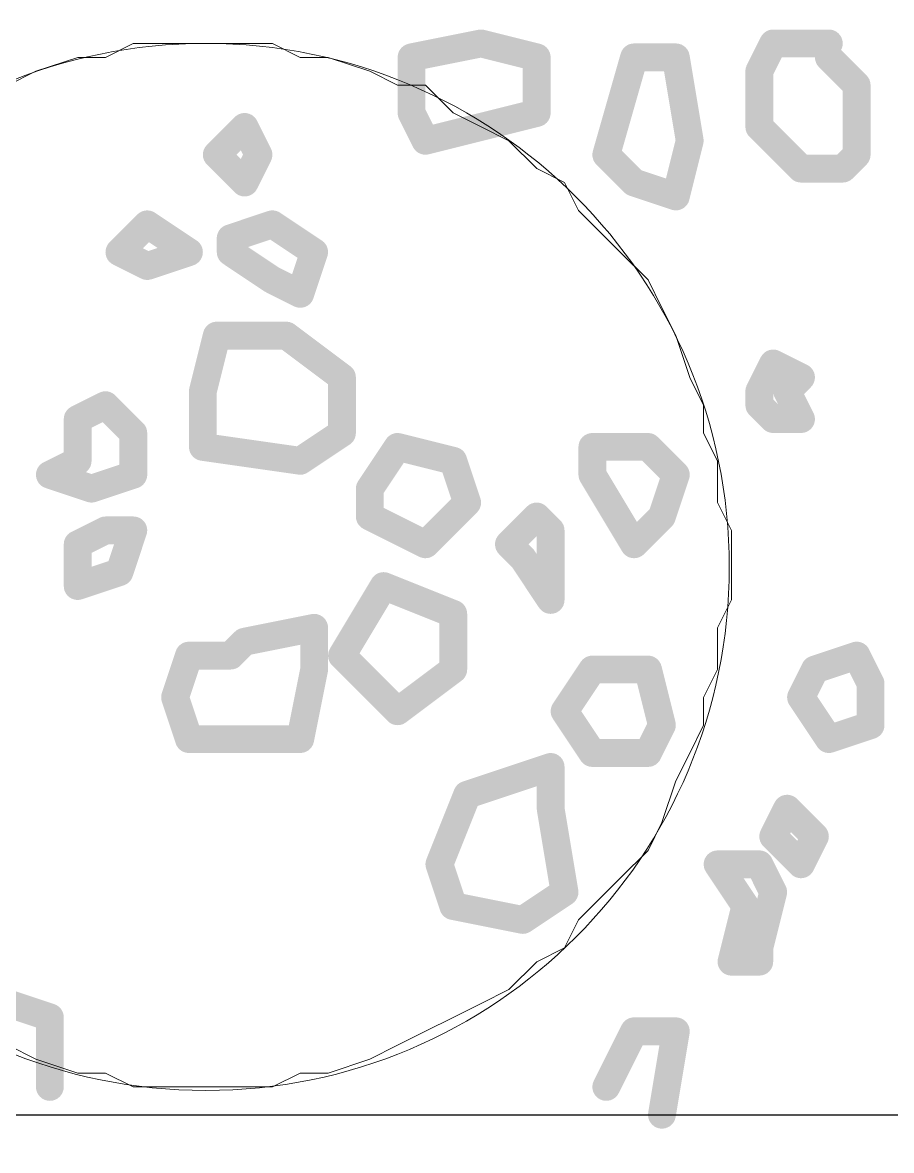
# Model space of a CAD drawing. Header units: inches. Extents: x -1597 to 5492, y -569 to 966.
# Drawn here: x 946.25 to 967.07, y -422.76 to -395.74 of the extents above; entities that cross this region are included whole.
import ezdxf

# ---------------------------------------------------------------- set-up
doc = ezdxf.new("R2010")
doc.units = ezdxf.units.IN
doc.header["$MEASUREMENT"] = 0
doc.layers.add('PDF3_Geometry', color=7, linetype='Continuous')
doc.layers.add('PDF3_Solid Fills', color=7, linetype='Continuous', true_color=0xffffff)

msp = doc.modelspace()

# ---------------------------------------------------------------- hatches: boundary and pattern name
at = {"layer": 'PDF3_Solid Fills', "transparency": 33554558}
for points in [[(955.500606, -396.242655), (957.167273, -395.909322), (957.167273, -395.909322, -0.414226499), (957.559506, -396.170812), (957.559506, -396.170812, -0.414189331), (957.298039, -396.563045), (957.298039, -396.563045), (955.631373, -396.896378), (955.631373, -396.896378, -0.414226505), (955.239139, -396.634888), (955.239139, -396.634888, -0.414189324)], [(957.313506, -395.912802), (958.646839, -396.246135), (958.646839, -396.246135, -0.414192595), (958.889373, -396.650362), (958.889373, -396.650362, -0.414197878), (958.485139, -396.892898), (958.485139, -396.892898), (957.151806, -396.559565), (957.151806, -396.559565, -0.414192602), (956.909273, -396.155338), (956.909273, -396.155338, -0.414197887)], [(964.530806, -396.385255), (964.197473, -397.051922), (964.197473, -397.051922, -0.414200391), (963.750239, -397.200992), (963.750239, -397.200992, -0.414181097), (963.601173, -396.753778), (963.601173, -396.753778), (963.934506, -396.087112), (963.934506, -396.087112, -0.414200368), (964.381739, -395.938042), (964.381739, -395.938042, -0.414181083)], [(964.232673, -395.902852), (965.566006, -395.902852), (965.566006, -395.902852, -0.414183758), (965.899339, -396.236185), (965.899339, -396.236185, -0.414180014), (965.566006, -396.569518), (965.566006, -396.569518), (964.232673, -396.569518), (964.232673, -396.569518, -0.414217495), (963.899339, -396.236185), (963.899339, -396.236185, -0.414221239)], [(955.899339, -396.569518), (955.899339, -397.902852), (955.899339, -397.902852, -0.414180008), (955.566006, -398.236185), (955.566006, -398.236185, -0.414217498), (955.232673, -397.902852), (955.232673, -397.902852), (955.232673, -396.569518), (955.232673, -396.569518, -0.414221253), (955.566006, -396.236185), (955.566006, -396.236185, -0.414183749)], [(958.899339, -396.569518), (958.899339, -397.902852), (958.899339, -397.902852, -0.41418001), (958.566006, -398.236185), (958.566006, -398.236185, -0.414217507), (958.232673, -397.902852), (958.232673, -397.902852), (958.232673, -396.569518), (958.232673, -396.569518, -0.414221262), (958.566006, -396.236185), (958.566006, -396.236185, -0.414183736)], [(961.219839, -396.661092), (960.553173, -398.994425), (960.553173, -398.994425, -0.414192838), (960.141073, -399.223358), (960.141073, -399.223358, -0.414185022), (959.912139, -398.811275), (959.912139, -398.811275), (960.578806, -396.477942), (960.578806, -396.477942, -0.414192836), (960.990906, -396.249008), (960.990906, -396.249008, -0.414185018)], [(960.899339, -396.236185), (961.899339, -396.236185), (961.899339, -396.236185, -0.414183767), (962.232673, -396.569518), (962.232673, -396.569518, -0.414180015), (961.899339, -396.902852), (961.899339, -396.902852), (960.899339, -396.902852), (960.899339, -396.902852, -0.414217493), (960.566006, -396.569518), (960.566006, -396.569518, -0.414221245)], [(962.228106, -396.514718), (962.561439, -398.514718), (962.561439, -398.514718, -0.414226712), (962.287439, -398.898315), (962.287439, -398.898315, -0.41420932), (961.903873, -398.624315), (961.903873, -398.624315), (961.570539, -396.624315), (961.570539, -396.624315, -0.414226706), (961.844539, -396.240718), (961.844539, -396.240718, -0.41420933)], [(965.801706, -396.333815), (966.468373, -397.000482), (966.468373, -397.000482, -0.414188846), (966.468373, -397.471885), (966.468373, -397.471885, -0.414194292), (965.996939, -397.471885), (965.996939, -397.471885), (965.330273, -396.805218), (965.330273, -396.805218, -0.41418885), (965.330273, -396.333815), (965.330273, -396.333815, -0.414194313)], [(964.232673, -396.902852), (964.232673, -398.236185), (964.232673, -398.236185, -0.414179997), (963.899339, -398.569518), (963.899339, -398.569518, -0.414217512), (963.566006, -398.236185), (963.566006, -398.236185), (963.566006, -396.902852), (963.566006, -396.902852, -0.414221247), (963.899339, -396.569518), (963.899339, -396.569518, -0.414183747)], [(966.566006, -397.236185), (966.566006, -398.902852), (966.566006, -398.902852, -0.414180012), (966.232673, -399.236185), (966.232673, -399.236185, -0.414217512), (965.899339, -398.902852), (965.899339, -398.902852), (965.899339, -397.236185), (965.899339, -397.236185, -0.414221258), (966.232673, -396.902852), (966.232673, -396.902852, -0.414183744)], [(955.864139, -397.753778), (956.197473, -398.420445), (956.197473, -398.420445, -0.414181089), (956.048406, -398.867658), (956.048406, -398.867658, -0.41420038), (955.601173, -398.718588), (955.601173, -398.718588), (955.267839, -398.051922), (955.267839, -398.051922, -0.414181088), (955.416906, -397.604708), (955.416906, -397.604708, -0.41420038)], [(957.151806, -397.912802), (958.485139, -397.579468), (958.485139, -397.579468, -0.414197902), (958.889373, -397.822005), (958.889373, -397.822005, -0.414192596), (958.646839, -398.226232), (958.646839, -398.226232), (957.313506, -398.559565), (957.313506, -398.559565, -0.414197905), (956.909273, -398.317028), (956.909273, -398.317028, -0.414192602)], [(950.663606, -398.667148), (951.330273, -398.000482), (951.330273, -398.000482, -0.414194309), (951.801706, -398.000482), (951.801706, -398.000482, -0.414188846), (951.801706, -398.471885), (951.801706, -398.471885), (951.135039, -399.138552), (951.135039, -399.138552, -0.4141943), (950.663606, -399.138552), (950.663606, -399.138552, -0.414188837)], [(951.864139, -398.087112), (952.197473, -398.753778), (952.197473, -398.753778, -0.41418109), (952.048406, -399.200992), (952.048406, -399.200992, -0.414200381), (951.601173, -399.051922), (951.601173, -399.051922), (951.267839, -398.385255), (951.267839, -398.385255, -0.414181082), (951.416906, -397.938042), (951.416906, -397.938042, -0.414200382)], [(955.818473, -398.246135), (957.151806, -397.912802), (957.151806, -397.912802, -0.414197889), (957.556039, -398.155338), (957.556039, -398.155338, -0.414192604), (957.313506, -398.559565), (957.313506, -398.559565), (955.980173, -398.892898), (955.980173, -398.892898, -0.4141979), (955.575939, -398.650362), (955.575939, -398.650362, -0.414192611)], [(964.135039, -398.000482), (964.801706, -398.667148), (964.801706, -398.667148, -0.414188839), (964.801706, -399.138552), (964.801706, -399.138552, -0.414194302), (964.330273, -399.138552), (964.330273, -399.138552), (963.663606, -398.471885), (963.663606, -398.471885, -0.414188842), (963.663606, -398.000482), (963.663606, -398.000482, -0.414194306)], [(962.556039, -398.650362), (962.222706, -399.983695), (962.222706, -399.983695, -0.414197889), (961.818473, -400.226232), (961.818473, -400.226232, -0.414192598), (961.575939, -399.822005), (961.575939, -399.822005), (961.909273, -398.488672), (961.909273, -398.488672, -0.414197891), (962.313506, -398.246135), (962.313506, -398.246135, -0.414192592)], [(951.135039, -398.667148), (951.801706, -399.333815), (951.801706, -399.333815, -0.41418883), (951.801706, -399.805218), (951.801706, -399.805218, -0.414194298), (951.330273, -399.805218), (951.330273, -399.805218), (950.663606, -399.138552), (950.663606, -399.138552, -0.414188837), (950.663606, -398.667148), (950.663606, -398.667148, -0.414194309)], [(952.197473, -399.051922), (951.864139, -399.718588), (951.864139, -399.718588, -0.414200388), (951.416906, -399.867658), (951.416906, -399.867658, -0.414181084), (951.267839, -399.420445), (951.267839, -399.420445), (951.601173, -398.753778), (951.601173, -398.753778, -0.41420039), (952.048406, -398.604708), (952.048406, -398.604708, -0.414181074)], [(960.468373, -398.667148), (961.135039, -399.333815), (961.135039, -399.333815, -0.414188832), (961.135039, -399.805218), (961.135039, -399.805218, -0.414194298), (960.663606, -399.805218), (960.663606, -399.805218), (959.996939, -399.138552), (959.996939, -399.138552, -0.414188836), (959.996939, -398.667148), (959.996939, -398.667148, -0.414194295)], [(964.801706, -398.667148), (965.135039, -399.000482), (965.135039, -399.000482, -0.414188849), (965.135039, -399.471885), (965.135039, -399.471885, -0.414194305), (964.663606, -399.471885), (964.663606, -399.471885), (964.330273, -399.138552), (964.330273, -399.138552, -0.414188853), (964.330273, -398.667148), (964.330273, -398.667148, -0.414194297)], [(965.663606, -399.000482), (965.996939, -398.667148), (965.996939, -398.667148, -0.414194307), (966.468373, -398.667148), (966.468373, -398.667148, -0.414188846), (966.468373, -399.138552), (966.468373, -399.138552), (966.135039, -399.471885), (966.135039, -399.471885, -0.414194308), (965.663606, -399.471885), (965.663606, -399.471885, -0.414188851)], [(964.899339, -398.902852), (965.899339, -398.902852), (965.899339, -398.902852, -0.41418376), (966.232673, -399.236185), (966.232673, -399.236185, -0.41417998), (965.899339, -399.569518), (965.899339, -399.569518), (964.899339, -399.569518), (964.899339, -399.569518, -0.414217507), (964.566006, -399.236185), (964.566006, -399.236185, -0.414221244)], [(961.004739, -399.253288), (962.004739, -399.586622), (962.004739, -399.586622, -0.414224034), (962.215539, -400.008258), (962.215539, -400.008258, -0.414244883), (961.793906, -400.219078), (961.793906, -400.219078), (960.793906, -399.885745), (960.793906, -399.885745, -0.41422403), (960.583106, -399.464108), (960.583106, -399.464108, -0.414244891)], [(948.330273, -401.000482), (948.996939, -400.333815), (948.996939, -400.333815, -0.414194291), (949.468373, -400.333815), (949.468373, -400.333815, -0.41418884), (949.468373, -400.805218), (949.468373, -400.805218), (948.801706, -401.471885), (948.801706, -401.471885, -0.414194289), (948.330273, -401.471885), (948.330273, -401.471885, -0.414188847)], [(949.417573, -400.292165), (950.417573, -400.958832), (950.417573, -400.958832, -0.414222862), (950.510006, -401.421085), (950.510006, -401.421085, -0.414196031), (950.047739, -401.513535), (950.047739, -401.513535), (949.047739, -400.846868), (949.047739, -400.846868, -0.414222864), (948.955306, -400.384615), (948.955306, -400.384615, -0.414196028)], [(951.127239, -400.586622), (952.127239, -400.253288), (952.127239, -400.253288, -0.414244876), (952.548873, -400.464108), (952.548873, -400.464108, -0.41422404), (952.338073, -400.885745), (952.338073, -400.885745), (951.338073, -401.219078), (951.338073, -401.219078, -0.414244867), (950.916439, -401.008258), (950.916439, -401.008258, -0.414224022)], [(952.417573, -400.292165), (953.417573, -400.958832), (953.417573, -400.958832, -0.414222866), (953.510006, -401.421085), (953.510006, -401.421085, -0.414196023), (953.047739, -401.513535), (953.047739, -401.513535), (952.047739, -400.846868), (952.047739, -400.846868, -0.41422286), (951.955306, -400.384615), (951.955306, -400.384615, -0.414196022)], [(951.566006, -400.902852), (951.566006, -401.236185), (951.566006, -401.236185, -0.414180002), (951.232673, -401.569518), (951.232673, -401.569518, -0.414217494), (950.899339, -401.236185), (950.899339, -401.236185), (950.899339, -400.902852), (950.899339, -400.902852, -0.414221247), (951.232673, -400.569518), (951.232673, -400.569518, -0.414183757)], [(948.715073, -400.938042), (949.381739, -401.271375), (949.381739, -401.271375, -0.414181066), (949.530806, -401.718588), (949.530806, -401.718588, -0.414200378), (949.083573, -401.867658), (949.083573, -401.867658), (948.416906, -401.534325), (948.416906, -401.534325, -0.414181074), (948.267839, -401.087112), (948.267839, -401.087112, -0.414200381)], [(949.127239, -401.253288), (950.127239, -400.919955), (950.127239, -400.919955, -0.41424488), (950.548873, -401.130775), (950.548873, -401.130775, -0.414224022), (950.338073, -401.552412), (950.338073, -401.552412), (949.338073, -401.885745), (949.338073, -401.885745, -0.414244869), (948.916439, -401.674925), (948.916439, -401.674925, -0.414224018)], [(951.417573, -400.958832), (952.417573, -401.625498), (952.417573, -401.625498, -0.414222874), (952.510006, -402.087752), (952.510006, -402.087752, -0.414196037), (952.047739, -402.180202), (952.047739, -402.180202), (951.047739, -401.513535), (951.047739, -401.513535, -0.414222861), (950.955306, -401.051282), (950.955306, -401.051282, -0.414196045)], [(953.548873, -401.341592), (953.215539, -402.341592), (953.215539, -402.341592, -0.414244884), (952.793906, -402.552412), (952.793906, -402.552412, -0.414224036), (952.583106, -402.130775), (952.583106, -402.130775), (952.916439, -401.130775), (952.916439, -401.130775, -0.414244881), (953.338073, -400.919955), (953.338073, -400.919955, -0.414224024)], [(952.381739, -401.604708), (953.048406, -401.938042), (953.048406, -401.938042, -0.414181067), (953.197473, -402.385255), (953.197473, -402.385255, -0.414200392), (952.750239, -402.534325), (952.750239, -402.534325), (952.083573, -402.200992), (952.083573, -402.200992, -0.414181096), (951.934506, -401.753778), (951.934506, -401.753778, -0.414200378)], [(951.222706, -403.317028), (950.889373, -404.650362), (950.889373, -404.650362, -0.414197896), (950.485139, -404.892898), (950.485139, -404.892898, -0.414192602), (950.242606, -404.488672), (950.242606, -404.488672), (950.575939, -403.155338), (950.575939, -403.155338, -0.414197883), (950.980173, -402.912802), (950.980173, -402.912802, -0.414192597)], [(950.899339, -402.902852), (952.566006, -402.902852), (952.566006, -402.902852, -0.414183755), (952.899339, -403.236185), (952.899339, -403.236185, -0.414179995), (952.566006, -403.569518), (952.566006, -403.569518), (950.899339, -403.569518), (950.899339, -403.569518, -0.414217499), (950.566006, -403.236185), (950.566006, -403.236185, -0.414221259)], [(952.766006, -402.969515), (954.099339, -403.969515), (954.099339, -403.969515, -0.414214985), (954.165973, -404.436185), (954.165973, -404.436185, -0.414219745), (953.699306, -404.502852), (953.699306, -404.502852), (952.365973, -403.502852), (952.365973, -403.502852, -0.414214997), (952.299339, -403.036182), (952.299339, -403.036182, -0.414219767)], [(964.530806, -404.051922), (964.197473, -404.718588), (964.197473, -404.718588, -0.414200391), (963.750239, -404.867658), (963.750239, -404.867658, -0.414181092), (963.601173, -404.420445), (963.601173, -404.420445), (963.934506, -403.753778), (963.934506, -403.753778, -0.414200382), (964.381739, -403.604708), (964.381739, -403.604708, -0.414181088)], [(964.381739, -403.604708), (965.048406, -403.938042), (965.048406, -403.938042, -0.41418108), (965.197473, -404.385255), (965.197473, -404.385255, -0.414200376), (964.750239, -404.534325), (964.750239, -404.534325), (964.083573, -404.200992), (964.083573, -404.200992, -0.414181075), (963.934506, -403.753778), (963.934506, -403.753778, -0.414200382)], [(954.232673, -404.236185), (954.232673, -405.569518), (954.232673, -405.569518, -0.414180009), (953.899339, -405.902852), (953.899339, -405.902852, -0.414217501), (953.566006, -405.569518), (953.566006, -405.569518), (953.566006, -404.236185), (953.566006, -404.236185, -0.414221262), (953.899339, -403.902852), (953.899339, -403.902852, -0.414183756)], [(964.330273, -404.333815), (964.663606, -404.000482), (964.663606, -404.000482, -0.414194305), (965.135039, -404.000482), (965.135039, -404.000482, -0.414188848), (965.135039, -404.471885), (965.135039, -404.471885), (964.801706, -404.805218), (964.801706, -404.805218, -0.414194296), (964.330273, -404.805218), (964.330273, -404.805218, -0.414188839)], [(950.899339, -404.569518), (950.899339, -405.902852), (950.899339, -405.902852, -0.414179996), (950.566006, -406.236185), (950.566006, -406.236185, -0.414217506), (950.232673, -405.902852), (950.232673, -405.902852), (950.232673, -404.569518), (950.232673, -404.569518, -0.414221248), (950.566006, -404.236185), (950.566006, -404.236185, -0.414183738)], [(964.232673, -404.569518), (964.232673, -404.902852), (964.232673, -404.902852, -0.414180009), (963.899339, -405.236185), (963.899339, -405.236185, -0.41421751), (963.566006, -404.902852), (963.566006, -404.902852), (963.566006, -404.569518), (963.566006, -404.569518, -0.414221249), (963.899339, -404.236185), (963.899339, -404.236185, -0.414183748)], [(964.864139, -404.420445), (965.197473, -405.087112), (965.197473, -405.087112, -0.414181081), (965.048406, -405.534325), (965.048406, -405.534325, -0.414200377), (964.601173, -405.385255), (964.601173, -405.385255), (964.267839, -404.718588), (964.267839, -404.718588, -0.414181081), (964.416906, -404.271375), (964.416906, -404.271375, -0.414200378)], [(947.416906, -404.938042), (948.083573, -404.604708), (948.083573, -404.604708, -0.414200383), (948.530806, -404.753778), (948.530806, -404.753778, -0.41418108), (948.381739, -405.200992), (948.381739, -405.200992), (947.715073, -405.534325), (947.715073, -405.534325, -0.414200388), (947.267839, -405.385255), (947.267839, -405.385255, -0.41418108)], [(948.468373, -404.667148), (949.135039, -405.333815), (949.135039, -405.333815, -0.414188844), (949.135039, -405.805218), (949.135039, -405.805218, -0.414194294), (948.663606, -405.805218), (948.663606, -405.805218), (947.996939, -405.138552), (947.996939, -405.138552, -0.41418885), (947.996939, -404.667148), (947.996939, -404.667148, -0.414194285)], [(964.135039, -404.667148), (964.468373, -405.000482), (964.468373, -405.000482, -0.414188845), (964.468373, -405.471885), (964.468373, -405.471885, -0.414194306), (963.996939, -405.471885), (963.996939, -405.471885), (963.663606, -405.138552), (963.663606, -405.138552, -0.414188841), (963.663606, -404.667148), (963.663606, -404.667148, -0.4141943)], [(947.899339, -405.236185), (947.899339, -406.236185), (947.899339, -406.236185, -0.414180002), (947.566006, -406.569518), (947.566006, -406.569518, -0.414217496), (947.232673, -406.236185), (947.232673, -406.236185), (947.232673, -405.236185), (947.232673, -405.236185, -0.414221241), (947.566006, -404.902852), (947.566006, -404.902852, -0.414183761)], [(964.232673, -404.902852), (964.899339, -404.902852), (964.899339, -404.902852, -0.414183754), (965.232673, -405.236185), (965.232673, -405.236185, -0.414179983), (964.899339, -405.569518), (964.899339, -405.569518), (964.232673, -405.569518), (964.232673, -405.569518, -0.414217516), (963.899339, -405.236185), (963.899339, -405.236185, -0.414221243)], [(949.232673, -405.569518), (949.232673, -406.569518), (949.232673, -406.569518, -0.414179997), (948.899339, -406.902852), (948.899339, -406.902852, -0.414217499), (948.566006, -406.569518), (948.566006, -406.569518), (948.566006, -405.569518), (948.566006, -405.569518, -0.414221238), (948.899339, -405.236185), (948.899339, -405.236185, -0.41418375)], [(952.714406, -405.958832), (953.714406, -405.292165), (953.714406, -405.292165, -0.414196026), (954.176673, -405.384615), (954.176673, -405.384615, -0.414222874), (954.084239, -405.846868), (954.084239, -405.846868), (953.084239, -406.513535), (953.084239, -406.513535, -0.414196026), (952.621973, -406.421085), (952.621973, -406.421085, -0.414222871)], [(950.613139, -405.572868), (952.946473, -405.906202), (952.946473, -405.906202, -0.414205659), (953.229306, -406.283325), (953.229306, -406.283325, -0.414231188), (952.852173, -406.566165), (952.852173, -406.566165), (950.518839, -406.232832), (950.518839, -406.232832, -0.414205675), (950.236006, -405.855708), (950.236006, -405.855708, -0.414231185)], [(955.510006, -406.087752), (954.843339, -407.087752), (954.843339, -407.087752, -0.414196019), (954.381073, -407.180202), (954.381073, -407.180202, -0.414222858), (954.288639, -406.717948), (954.288639, -406.717948), (954.955306, -405.717948), (954.955306, -405.717948, -0.414196023), (955.417573, -405.625498), (955.417573, -405.625498, -0.414222869)], [(955.313506, -405.579468), (956.646839, -405.912802), (956.646839, -405.912802, -0.414192598), (956.889373, -406.317028), (956.889373, -406.317028, -0.414197901), (956.485139, -406.559565), (956.485139, -406.559565), (955.151806, -406.226232), (955.151806, -406.226232, -0.414192602), (954.909273, -405.822005), (954.909273, -405.822005, -0.414197899)], [(959.899339, -405.569518), (961.232673, -405.569518), (961.232673, -405.569518, -0.414183757), (961.566006, -405.902852), (961.566006, -405.902852, -0.414179998), (961.232673, -406.236185), (961.232673, -406.236185), (959.899339, -406.236185), (959.899339, -406.236185, -0.414217504), (959.566006, -405.902852), (959.566006, -405.902852, -0.414221249)], [(960.232673, -405.902852), (960.232673, -406.569518), (960.232673, -406.569518, -0.414179997), (959.899339, -406.902852), (959.899339, -406.902852, -0.414217503), (959.566006, -406.569518), (959.566006, -406.569518), (959.566006, -405.902852), (959.566006, -405.902852, -0.414221249), (959.899339, -405.569518), (959.899339, -405.569518, -0.414183744)], [(961.468373, -405.667148), (962.135039, -406.333815), (962.135039, -406.333815, -0.414188854), (962.135039, -406.805218), (962.135039, -406.805218, -0.414194302), (961.663606, -406.805218), (961.663606, -406.805218), (960.996939, -406.138552), (960.996939, -406.138552, -0.414188837), (960.996939, -405.667148), (960.996939, -405.667148, -0.414194303)], [(946.750239, -406.271375), (947.416906, -405.938042), (947.416906, -405.938042, -0.414200395), (947.864139, -406.087112), (947.864139, -406.087112, -0.414181096), (947.715073, -406.534325), (947.715073, -406.534325), (947.048406, -406.867658), (947.048406, -406.867658, -0.414200378), (946.601173, -406.718588), (946.601173, -406.718588, -0.414181103)], [(956.882206, -406.130775), (957.215539, -407.130775), (957.215539, -407.130775, -0.414224034), (957.004739, -407.552412), (957.004739, -407.552412, -0.414244877), (956.583106, -407.341592), (956.583106, -407.341592), (956.249773, -406.341592), (956.249773, -406.341592, -0.414224048), (956.460573, -405.919955), (956.460573, -405.919955, -0.414244873)], [(947.004739, -406.253288), (948.004739, -406.586622), (948.004739, -406.586622, -0.414224019), (948.215539, -407.008258), (948.215539, -407.008258, -0.414244863), (947.793906, -407.219078), (947.793906, -407.219078), (946.793906, -406.885745), (946.793906, -406.885745, -0.414224031), (946.583106, -406.464108), (946.583106, -406.464108, -0.414244885)], [(947.793906, -406.586622), (948.793906, -406.253288), (948.793906, -406.253288, -0.414244865), (949.215539, -406.464108), (949.215539, -406.464108, -0.414224021), (949.004739, -406.885745), (949.004739, -406.885745), (948.004739, -407.219078), (948.004739, -407.219078, -0.414244871), (947.583106, -407.008258), (947.583106, -407.008258, -0.414224038)], [(960.185139, -406.398018), (961.185139, -408.064685), (961.185139, -408.064685, -0.414249542), (961.070806, -408.522015), (961.070806, -408.522015, -0.414235238), (960.613506, -408.407682), (960.613506, -408.407682), (959.613506, -406.741015), (959.613506, -406.741015, -0.414249552), (959.727839, -406.283685), (959.727839, -406.283685, -0.414235249)], [(962.215539, -406.674925), (961.882206, -407.674925), (961.882206, -407.674925, -0.414244882), (961.460573, -407.885745), (961.460573, -407.885745, -0.414224031), (961.249773, -407.464108), (961.249773, -407.464108), (961.583106, -406.464108), (961.583106, -406.464108, -0.414244874), (962.004739, -406.253288), (962.004739, -406.253288, -0.414224015)], [(954.899339, -406.902852), (954.899339, -407.569518), (954.899339, -407.569518, -0.414179999), (954.566006, -407.902852), (954.566006, -407.902852, -0.41421749), (954.232673, -407.569518), (954.232673, -407.569518), (954.232673, -406.902852), (954.232673, -406.902852, -0.41422125), (954.566006, -406.569518), (954.566006, -406.569518, -0.414183744)], [(955.663606, -408.000482), (956.663606, -407.000482), (956.663606, -407.000482, -0.414194313), (957.135039, -407.000482), (957.135039, -407.000482, -0.414188849), (957.135039, -407.471885), (957.135039, -407.471885), (956.135039, -408.471885), (956.135039, -408.471885, -0.414194309), (955.663606, -408.471885), (955.663606, -408.471885, -0.414188841)], [(954.715073, -407.271375), (956.048406, -407.938042), (956.048406, -407.938042, -0.414181076), (956.197473, -408.385255), (956.197473, -408.385255, -0.414200377), (955.750239, -408.534325), (955.750239, -408.534325), (954.416906, -407.867658), (954.416906, -407.867658, -0.414181095), (954.267839, -407.420445), (954.267839, -407.420445, -0.414200372)], [(957.663606, -408.000482), (958.330273, -407.333815), (958.330273, -407.333815, -0.414194296), (958.801706, -407.333815), (958.801706, -407.333815, -0.414188841), (958.801706, -407.805218), (958.801706, -407.805218), (958.135039, -408.471885), (958.135039, -408.471885, -0.414194297), (957.663606, -408.471885), (957.663606, -408.471885, -0.41418883)], [(958.801706, -407.333815), (959.135039, -407.667148), (959.135039, -407.667148, -0.414188846), (959.135039, -408.138552), (959.135039, -408.138552, -0.414194292), (958.663606, -408.138552), (958.663606, -408.138552), (958.330273, -407.805218), (958.330273, -407.805218, -0.414188828), (958.330273, -407.333815), (958.330273, -407.333815, -0.414194296)], [(960.663606, -408.000482), (961.330273, -407.333815), (961.330273, -407.333815, -0.414194308), (961.801706, -407.333815), (961.801706, -407.333815, -0.41418883), (961.801706, -407.805218), (961.801706, -407.805218), (961.135039, -408.471885), (961.135039, -408.471885, -0.414194297), (960.663606, -408.471885), (960.663606, -408.471885, -0.414188836)], [(947.416906, -407.938042), (948.083573, -407.604708), (948.083573, -407.604708, -0.414200372), (948.530806, -407.753778), (948.530806, -407.753778, -0.41418108), (948.381739, -408.200992), (948.381739, -408.200992), (947.715073, -408.534325), (947.715073, -408.534325, -0.414200369), (947.267839, -408.385255), (947.267839, -408.385255, -0.414181095)], [(948.232673, -407.569518), (948.899339, -407.569518), (948.899339, -407.569518, -0.414183749), (949.232673, -407.902852), (949.232673, -407.902852, -0.414180007), (948.899339, -408.236185), (948.899339, -408.236185), (948.232673, -408.236185), (948.232673, -408.236185, -0.414217513), (947.899339, -407.902852), (947.899339, -407.902852, -0.414221255)], [(949.215539, -408.008258), (948.882206, -409.008258), (948.882206, -409.008258, -0.414244886), (948.460573, -409.219078), (948.460573, -409.219078, -0.414224029), (948.249773, -408.797442), (948.249773, -408.797442), (948.583106, -407.797442), (948.583106, -407.797442, -0.414244876), (949.004739, -407.586622), (949.004739, -407.586622, -0.414224019)], [(959.232673, -407.902852), (959.232673, -408.569518), (959.232673, -408.569518, -0.414180002), (958.899339, -408.902852), (958.899339, -408.902852, -0.414217497), (958.566006, -408.569518), (958.566006, -408.569518), (958.566006, -407.902852), (958.566006, -407.902852, -0.414221254), (958.899339, -407.569518), (958.899339, -407.569518, -0.414183745)], [(947.899339, -408.236185), (947.899339, -409.236185), (947.899339, -409.236185, -0.414179994), (947.566006, -409.569518), (947.566006, -409.569518, -0.414217503), (947.232673, -409.236185), (947.232673, -409.236185), (947.232673, -408.236185), (947.232673, -408.236185, -0.414221256), (947.566006, -407.902852), (947.566006, -407.902852, -0.414183747)], [(958.135039, -408.000482), (958.468373, -408.333815), (958.468373, -408.333815, -0.414188846), (958.468373, -408.805218), (958.468373, -408.805218, -0.4141943), (957.996939, -408.805218), (957.996939, -408.805218), (957.663606, -408.471885), (957.663606, -408.471885, -0.41418883), (957.663606, -408.000482), (957.663606, -408.000482, -0.414194294)], [(958.510006, -408.384615), (959.176673, -409.384615), (959.176673, -409.384615, -0.41422285), (959.084239, -409.846868), (959.084239, -409.846868, -0.414196014), (958.621973, -409.754418), (958.621973, -409.754418), (957.955306, -408.754418), (957.955306, -408.754418, -0.414222862), (958.047739, -408.292165), (958.047739, -408.292165, -0.414196026)], [(959.232673, -408.569518), (959.232673, -409.569518), (959.232673, -409.569518, -0.414179999), (958.899339, -409.902852), (958.899339, -409.902852, -0.414217509), (958.566006, -409.569518), (958.566006, -409.569518), (958.566006, -408.569518), (958.566006, -408.569518, -0.414221271), (958.899339, -408.236185), (958.899339, -408.236185, -0.414183747)], [(947.460573, -408.919955), (948.460573, -408.586622), (948.460573, -408.586622, -0.414244877), (948.882206, -408.797442), (948.882206, -408.797442, -0.414224016), (948.671406, -409.219078), (948.671406, -409.219078), (947.671406, -409.552412), (947.671406, -409.552412, -0.414244882), (947.249773, -409.341592), (947.249773, -409.341592, -0.414224038)], [(955.185139, -409.407682), (954.185139, -411.074348), (954.185139, -411.074348, -0.414235229), (953.727839, -411.188682), (953.727839, -411.188682, -0.414249533), (953.613506, -410.731352), (953.613506, -410.731352), (954.613506, -409.064685), (954.613506, -409.064685, -0.414235238), (955.070806, -408.950352), (955.070806, -408.950352, -0.414249537)], [(955.023106, -408.926692), (956.689773, -409.593358), (956.689773, -409.593358, -0.41421479), (956.875473, -410.026648), (956.875473, -410.026648, -0.414219249), (956.442206, -410.212342), (956.442206, -410.212342), (954.775539, -409.545675), (954.775539, -409.545675, -0.414214801), (954.589839, -409.112385), (954.589839, -409.112385, -0.414219235)], [(956.899339, -409.902852), (956.899339, -411.236185), (956.899339, -411.236185, -0.414180004), (956.566006, -411.569518), (956.566006, -411.569518, -0.414217492), (956.232673, -411.236185), (956.232673, -411.236185), (956.232673, -409.902852), (956.232673, -409.902852, -0.414221248), (956.566006, -409.569518), (956.566006, -409.569518, -0.414183746)], [(951.500606, -410.242655), (953.167273, -409.909322), (953.167273, -409.909322, -0.414226514), (953.559506, -410.170812), (953.559506, -410.170812, -0.41418932), (953.298039, -410.563045), (953.298039, -410.563045), (951.631373, -410.896378), (951.631373, -410.896378, -0.414226482), (951.239139, -410.634888), (951.239139, -410.634888, -0.414189332)], [(953.566006, -410.236185), (953.566006, -411.236185), (953.566006, -411.236185, -0.414179991), (953.232673, -411.569518), (953.232673, -411.569518, -0.414217494), (952.899339, -411.236185), (952.899339, -411.236185), (952.899339, -410.236185), (952.899339, -410.236185, -0.414221243), (953.232673, -409.902852), (953.232673, -409.902852, -0.414183754)], [(950.996939, -410.667148), (951.330273, -410.333815), (951.330273, -410.333815, -0.41419431), (951.801706, -410.333815), (951.801706, -410.333815, -0.41418883), (951.801706, -410.805218), (951.801706, -410.805218), (951.468373, -411.138552), (951.468373, -411.138552, -0.414194313), (950.996939, -411.138552), (950.996939, -411.138552, -0.414188842)], [(950.548873, -411.008258), (950.215539, -412.008258), (950.215539, -412.008258, -0.414244864), (949.793906, -412.219078), (949.793906, -412.219078, -0.414224028), (949.583106, -411.797442), (949.583106, -411.797442), (949.916439, -410.797442), (949.916439, -410.797442, -0.414244878), (950.338073, -410.586622), (950.338073, -410.586622, -0.41422403)], [(950.232673, -410.569518), (951.232673, -410.569518), (951.232673, -410.569518, -0.414183756), (951.566006, -410.902852), (951.566006, -410.902852, -0.414180005), (951.232673, -411.236185), (951.232673, -411.236185), (950.232673, -411.236185), (950.232673, -411.236185, -0.414217503), (949.899339, -410.902852), (949.899339, -410.902852, -0.414221254)], [(954.135039, -410.667148), (955.468373, -412.000482), (955.468373, -412.000482, -0.414188852), (955.468373, -412.471885), (955.468373, -412.471885, -0.414194312), (954.996939, -412.471885), (954.996939, -412.471885), (953.663606, -411.138552), (953.663606, -411.138552, -0.414188843), (953.663606, -410.667148), (953.663606, -410.667148, -0.4141943)], [(965.127239, -410.919955), (966.127239, -410.586622), (966.127239, -410.586622, -0.414244883), (966.548873, -410.797442), (966.548873, -410.797442, -0.414224029), (966.338073, -411.219078), (966.338073, -411.219078), (965.338073, -411.552412), (965.338073, -411.552412, -0.414244867), (964.916439, -411.341592), (964.916439, -411.341592, -0.414224019)], [(966.530806, -410.753778), (966.864139, -411.420445), (966.864139, -411.420445, -0.414181092), (966.715073, -411.867658), (966.715073, -411.867658, -0.41420037), (966.267839, -411.718588), (966.267839, -411.718588), (965.934506, -411.051922), (965.934506, -411.051922, -0.414181084), (966.083573, -410.604708), (966.083573, -410.604708, -0.414200386)], [(953.559506, -411.301555), (953.226173, -412.968222), (953.226173, -412.968222, -0.414226504), (952.833939, -413.229712), (952.833939, -413.229712, -0.414189331), (952.572473, -412.837478), (952.572473, -412.837478), (952.905806, -411.170812), (952.905806, -411.170812, -0.414226492), (953.298039, -410.909322), (953.298039, -410.909322, -0.41418932)], [(955.032639, -411.969515), (956.365973, -410.969515), (956.365973, -410.969515, -0.414219755), (956.832639, -411.036182), (956.832639, -411.036182, -0.414214983), (956.766006, -411.502852), (956.766006, -411.502852), (955.432673, -412.502852), (955.432673, -412.502852, -0.414219738), (954.966006, -412.436185), (954.966006, -412.436185, -0.414214987)], [(960.176673, -411.421085), (959.510006, -412.421085), (959.510006, -412.421085, -0.414196035), (959.047739, -412.513535), (959.047739, -412.513535, -0.414222845), (958.955306, -412.051282), (958.955306, -412.051282), (959.621973, -411.051282), (959.621973, -411.051282, -0.414196006), (960.084239, -410.958832), (960.084239, -410.958832, -0.414222868)], [(959.899339, -410.902852), (961.232673, -410.902852), (961.232673, -410.902852, -0.414183756), (961.566006, -411.236185), (961.566006, -411.236185, -0.414179998), (961.232673, -411.569518), (961.232673, -411.569518), (959.899339, -411.569518), (959.899339, -411.569518, -0.414217505), (959.566006, -411.236185), (959.566006, -411.236185, -0.414221248)], [(961.556039, -411.155338), (961.889373, -412.488672), (961.889373, -412.488672, -0.414192606), (961.646839, -412.892898), (961.646839, -412.892898, -0.414197896), (961.242606, -412.650362), (961.242606, -412.650362), (960.909273, -411.317028), (960.909273, -411.317028, -0.414192605), (961.151806, -410.912802), (961.151806, -410.912802, -0.414197896)], [(965.530806, -411.385255), (965.197473, -412.051922), (965.197473, -412.051922, -0.414200363), (964.750239, -412.200992), (964.750239, -412.200992, -0.41418108), (964.601173, -411.753778), (964.601173, -411.753778), (964.934506, -411.087112), (964.934506, -411.087112, -0.414200369), (965.381739, -410.938042), (965.381739, -410.938042, -0.414181081)], [(966.899339, -411.569518), (966.899339, -412.569518), (966.899339, -412.569518, -0.414180011), (966.566006, -412.902852), (966.566006, -412.902852, -0.414217523), (966.232673, -412.569518), (966.232673, -412.569518), (966.232673, -411.569518), (966.232673, -411.569518, -0.414221252), (966.566006, -411.236185), (966.566006, -411.236185, -0.414183753)], [(950.215539, -411.797442), (950.548873, -412.797442), (950.548873, -412.797442, -0.414224024), (950.338073, -413.219078), (950.338073, -413.219078, -0.414244888), (949.916439, -413.008258), (949.916439, -413.008258), (949.583106, -412.008258), (949.583106, -412.008258, -0.414224036), (949.793906, -411.586622), (949.793906, -411.586622, -0.414244868)], [(965.176673, -411.717948), (965.843339, -412.717948), (965.843339, -412.717948, -0.414222859), (965.750906, -413.180202), (965.750906, -413.180202, -0.41419603), (965.288639, -413.087752), (965.288639, -413.087752), (964.621973, -412.087752), (964.621973, -412.087752, -0.414222861), (964.714406, -411.625498), (964.714406, -411.625498, -0.414196013)], [(959.510006, -412.051282), (960.176673, -413.051282), (960.176673, -413.051282, -0.414222855), (960.084239, -413.513535), (960.084239, -413.513535, -0.414196035), (959.621973, -413.421085), (959.621973, -413.421085), (958.955306, -412.421085), (958.955306, -412.421085, -0.414222855), (959.047739, -411.958832), (959.047739, -411.958832, -0.414196018)], [(961.864139, -412.718588), (961.530806, -413.385255), (961.530806, -413.385255, -0.414200393), (961.083573, -413.534325), (961.083573, -413.534325, -0.414181075), (960.934506, -413.087112), (960.934506, -413.087112), (961.267839, -412.420445), (961.267839, -412.420445, -0.41420039), (961.715073, -412.271375), (961.715073, -412.271375, -0.414181086)], [(965.460573, -412.586622), (966.460573, -412.253288), (966.460573, -412.253288, -0.41424487), (966.882206, -412.464108), (966.882206, -412.464108, -0.414224015), (966.671406, -412.885745), (966.671406, -412.885745), (965.671406, -413.219078), (965.671406, -413.219078, -0.41424489), (965.249773, -413.008258), (965.249773, -413.008258, -0.414224036)], [(950.232673, -412.569518), (952.232673, -412.569518), (952.232673, -412.569518, -0.414183754), (952.566006, -412.902852), (952.566006, -412.902852, -0.414180008), (952.232673, -413.236185), (952.232673, -413.236185), (950.232673, -413.236185), (950.232673, -413.236185, -0.414217499), (949.899339, -412.902852), (949.899339, -412.902852, -0.414221244)], [(952.232673, -412.569518), (952.899339, -412.569518), (952.899339, -412.569518, -0.414183745), (953.232673, -412.902852), (953.232673, -412.902852, -0.414180013), (952.899339, -413.236185), (952.899339, -413.236185), (952.232673, -413.236185), (952.232673, -413.236185, -0.414217507), (951.899339, -412.902852), (951.899339, -412.902852, -0.414221253)], [(959.899339, -412.902852), (961.232673, -412.902852), (961.232673, -412.902852, -0.414183748), (961.566006, -413.236185), (961.566006, -413.236185, -0.414180008), (961.232673, -413.569518), (961.232673, -413.569518), (959.899339, -413.569518), (959.899339, -413.569518, -0.4142175), (959.566006, -413.236185), (959.566006, -413.236185, -0.414221269)], [(956.793906, -413.919955), (958.793906, -413.253288), (958.793906, -413.253288, -0.414244871), (959.215539, -413.464108), (959.215539, -413.464108, -0.414224035), (959.004739, -413.885745), (959.004739, -413.885745), (957.004739, -414.552412), (957.004739, -414.552412, -0.414244887), (956.583106, -414.341592), (956.583106, -414.341592, -0.414224037)], [(959.232673, -413.569518), (959.232673, -414.569518), (959.232673, -414.569518, -0.414180001), (958.899339, -414.902852), (958.899339, -414.902852, -0.414217511), (958.566006, -414.569518), (958.566006, -414.569518), (958.566006, -413.569518), (958.566006, -413.569518, -0.414221247), (958.899339, -413.236185), (958.899339, -413.236185, -0.414183754)], [(957.208806, -414.359982), (956.542139, -416.026648), (956.542139, -416.026648, -0.414219244), (956.108873, -416.212342), (956.108873, -416.212342, -0.414214787), (955.923173, -415.779052), (955.923173, -415.779052), (956.589839, -414.112385), (956.589839, -414.112385, -0.414219237), (957.023106, -413.926692), (957.023106, -413.926692, -0.414214819)], [(959.228106, -414.514718), (959.561439, -416.514718), (959.561439, -416.514718, -0.414226706), (959.287439, -416.898315), (959.287439, -416.898315, -0.414209325), (958.903873, -416.624315), (958.903873, -416.624315), (958.570539, -414.624315), (958.570539, -414.624315, -0.414226714), (958.844539, -414.240718), (958.844539, -414.240718, -0.414209334)], [(964.864139, -414.718588), (964.530806, -415.385255), (964.530806, -415.385255, -0.414200379), (964.083573, -415.534325), (964.083573, -415.534325, -0.41418109), (963.934506, -415.087112), (963.934506, -415.087112), (964.267839, -414.420445), (964.267839, -414.420445, -0.414200399), (964.715073, -414.271375), (964.715073, -414.271375, -0.414181085)], [(964.801706, -414.333815), (965.468373, -415.000482), (965.468373, -415.000482, -0.414188853), (965.468373, -415.471885), (965.468373, -415.471885, -0.414194289), (964.996939, -415.471885), (964.996939, -415.471885), (964.330273, -414.805218), (964.330273, -414.805218, -0.414188839), (964.330273, -414.333815), (964.330273, -414.333815, -0.414194303)], [(964.468373, -415.000482), (965.135039, -415.667148), (965.135039, -415.667148, -0.414188848), (965.135039, -416.138552), (965.135039, -416.138552, -0.414194308), (964.663606, -416.138552), (964.663606, -416.138552), (963.996939, -415.471885), (963.996939, -415.471885, -0.414188838), (963.996939, -415.000482), (963.996939, -415.000482, -0.414194299)], [(965.530806, -415.385255), (965.197473, -416.051922), (965.197473, -416.051922, -0.414200372), (964.750239, -416.200992), (964.750239, -416.200992, -0.414181083), (964.601173, -415.753778), (964.601173, -415.753778), (964.934506, -415.087112), (964.934506, -415.087112, -0.414200388), (965.381739, -414.938042), (965.381739, -414.938042, -0.414181079)], [(956.548873, -415.797442), (956.882206, -416.797442), (956.882206, -416.797442, -0.414224034), (956.671406, -417.219078), (956.671406, -417.219078, -0.41424487), (956.249773, -417.008258), (956.249773, -417.008258), (955.916439, -416.008258), (955.916439, -416.008258, -0.414224041), (956.127239, -415.586622), (956.127239, -415.586622, -0.414244871)], [(963.176673, -415.717948), (963.843339, -416.717948), (963.843339, -416.717948, -0.414222864), (963.750906, -417.180202), (963.750906, -417.180202, -0.414196024), (963.288639, -417.087752), (963.288639, -417.087752), (962.621973, -416.087752), (962.621973, -416.087752, -0.414222879), (962.714406, -415.625498), (962.714406, -415.625498, -0.414196031)], [(962.899339, -415.569518), (963.899339, -415.569518), (963.899339, -415.569518, -0.414183749), (964.232673, -415.902852), (964.232673, -415.902852, -0.414180009), (963.899339, -416.236185), (963.899339, -416.236185), (962.899339, -416.236185), (962.899339, -416.236185, -0.414217484), (962.566006, -415.902852), (962.566006, -415.902852, -0.414221238)], [(964.197473, -415.753778), (964.530806, -416.420445), (964.530806, -416.420445, -0.414181078), (964.381739, -416.867658), (964.381739, -416.867658, -0.414200384), (963.934506, -416.718588), (963.934506, -416.718588), (963.601173, -416.051922), (963.601173, -416.051922, -0.414181086), (963.750239, -415.604708), (963.750239, -415.604708, -0.414200373)], [(958.047739, -416.958832), (959.047739, -416.292165), (959.047739, -416.292165, -0.414196025), (959.510006, -416.384615), (959.510006, -416.384615, -0.414222866), (959.417573, -416.846868), (959.417573, -416.846868), (958.417573, -417.513535), (958.417573, -417.513535, -0.414196021), (957.955306, -417.421085), (957.955306, -417.421085, -0.41422287)], [(964.556039, -416.650362), (964.222706, -417.983695), (964.222706, -417.983695, -0.414197894), (963.818473, -418.226232), (963.818473, -418.226232, -0.4141926), (963.575939, -417.822005), (963.575939, -417.822005), (963.909273, -416.488672), (963.909273, -416.488672, -0.41419788), (964.313506, -416.246135), (964.313506, -416.246135, -0.4141926)], [(956.631373, -416.575988), (958.298039, -416.909322), (958.298039, -416.909322, -0.414189318), (958.559506, -417.301555), (958.559506, -417.301555, -0.414226507), (958.167273, -417.563045), (958.167273, -417.563045), (956.500606, -417.229712), (956.500606, -417.229712, -0.414189329), (956.239139, -416.837478), (956.239139, -416.837478, -0.414226494)], [(963.889373, -416.983695), (963.556039, -418.317028), (963.556039, -418.317028, -0.414197876), (963.151806, -418.559565), (963.151806, -418.559565, -0.414192582), (962.909273, -418.155338), (962.909273, -418.155338), (963.242606, -416.822005), (963.242606, -416.822005, -0.414197895), (963.646839, -416.579468), (963.646839, -416.579468, -0.414192593)], [(964.232673, -417.902852), (964.232673, -418.236185), (964.232673, -418.236185, -0.414180017), (963.899339, -418.569518), (963.899339, -418.569518, -0.414217504), (963.566006, -418.236185), (963.566006, -418.236185), (963.566006, -417.902852), (963.566006, -417.902852, -0.414221256), (963.899339, -417.569518), (963.899339, -417.569518, -0.414183755)], [(963.232673, -417.902852), (963.899339, -417.902852), (963.899339, -417.902852, -0.414183749), (964.232673, -418.236185), (964.232673, -418.236185, -0.414180017), (963.899339, -418.569518), (963.899339, -418.569518), (963.232673, -418.569518), (963.232673, -418.569518, -0.414217497), (962.899339, -418.236185), (962.899339, -418.236185, -0.414221256)], [(945.004739, -418.586622), (947.004739, -419.253288), (947.004739, -419.253288, -0.414224012), (947.215539, -419.674925), (947.215539, -419.674925, -0.41424488), (946.793906, -419.885745), (946.793906, -419.885745), (944.793906, -419.219078), (944.793906, -419.219078, -0.414224027), (944.583106, -418.797442), (944.583106, -418.797442, -0.414244872)], [(947.232673, -419.569518), (947.232673, -421.236185), (947.232673, -421.236185, -0.414180001), (946.899339, -421.569518), (946.899339, -421.569518, -0.414217493), (946.566006, -421.236185), (946.566006, -421.236185), (946.566006, -419.569518), (946.566006, -419.569518, -0.414221251), (946.899339, -419.236185), (946.899339, -419.236185, -0.414183759)], [(961.197473, -420.051922), (960.530806, -421.385255), (960.530806, -421.385255, -0.414200374), (960.083573, -421.534325), (960.083573, -421.534325, -0.414181097), (959.934506, -421.087112), (959.934506, -421.087112), (960.601173, -419.753778), (960.601173, -419.753778, -0.414200368), (961.048406, -419.604708), (961.048406, -419.604708, -0.414181071)], [(960.899339, -419.569518), (961.899339, -419.569518), (961.899339, -419.569518, -0.414183746), (962.232673, -419.902852), (962.232673, -419.902852, -0.414179984), (961.899339, -420.236185), (961.899339, -420.236185), (960.899339, -420.236185), (960.899339, -420.236185, -0.414217491), (960.566006, -419.902852), (960.566006, -419.902852, -0.414221238)], [(962.228106, -419.957648), (961.894773, -421.957648), (961.894773, -421.957648, -0.414209332), (961.511206, -422.231648), (961.511206, -422.231648, -0.414226727), (961.237206, -421.848052), (961.237206, -421.848052), (961.570539, -419.848052), (961.570539, -419.848052, -0.414209329), (961.954106, -419.574052), (961.954106, -419.574052, -0.414226696)]]:
    msp.add_hatch(color=7, dxfattribs=at).paths.add_polyline_path(points)

# ---------------------------------------------------------------- linework, layer by layer
at = {"layer": 'PDF3_Geometry', "lineweight": 9}
msp.add_lwpolyline([(981.566006, -355.236185), (981.566006, -421.902852), (936.232673, -421.902852), (936.232673, -384.236185), (910.899339, -384.236185), (910.899339, -355.236185)], close=True, dxfattribs=at)
msp.add_lwpolyline([(945.899339, -420.236185), (946.566006, -420.569518), (947.566006, -420.902852), (948.232673, -420.902852), (948.899339, -421.236185), (949.899339, -421.236185), (950.566006, -421.236185), (951.232673, -421.236185), (952.232673, -421.236185), (952.899339, -420.902852), (953.566006, -420.902852), (954.566006, -420.569518), (955.232673, -420.236185), (955.899339, -419.902852), (956.566006, -419.569518), (957.232673, -419.236185), (957.899339, -418.902852), (958.566006, -418.236185), (959.232673, -417.902852), (959.566006, -417.236185), (960.232673, -416.569518), (960.566006, -416.236185), (961.232673, -415.569518), (961.566006, -414.902852), (961.899339, -413.902852), (962.232673, -413.236185), (962.566006, -412.569518), (962.566006, -411.902852), (962.899339, -411.236185), (962.899339, -410.236185), (963.232673, -409.569518), (963.232673, -408.569518), (963.232673, -407.902852), (962.899339, -407.236185), (962.899339, -406.236185), (962.566006, -405.569518), (962.566006, -404.902852), (962.232673, -404.236185), (961.899339, -403.236185), (961.566006, -402.569518), (961.232673, -401.902852), (960.566006, -401.236185), (960.232673, -400.902852), (959.566006, -400.236185), (959.232673, -399.569518), (958.566006, -399.236185), (957.899339, -398.569518), (957.232673, -398.236185), (956.566006, -397.902852), (955.899339, -397.236185), (955.232673, -397.236185), (954.566006, -396.902852), (953.566006, -396.569518), (952.899339, -396.569518), (952.232673, -396.236185), (951.232673, -396.236185), (950.566006, -396.236185), (949.899339, -396.236185), (948.899339, -396.236185), (948.232673, -396.569518), (947.566006, -396.569518), (946.566006, -396.902852), (945.899339, -397.236185)], dxfattribs=at)
at = {"layer": 'PDF3_Geometry', "lineweight": 25}
msp.add_lwpolyline([(1123.899339, -421.902852), (1123.899339, -447.902852), (802.899339, -447.902852), (802.899339, -421.902852)], close=True, dxfattribs=at)
at = {"layer": 'PDF3_Geometry', "lineweight": 5}
msp.add_circle((950.637088, -408.77879), 12.542806, dxfattribs=at)

doc.saveas('drawing.dxf')
